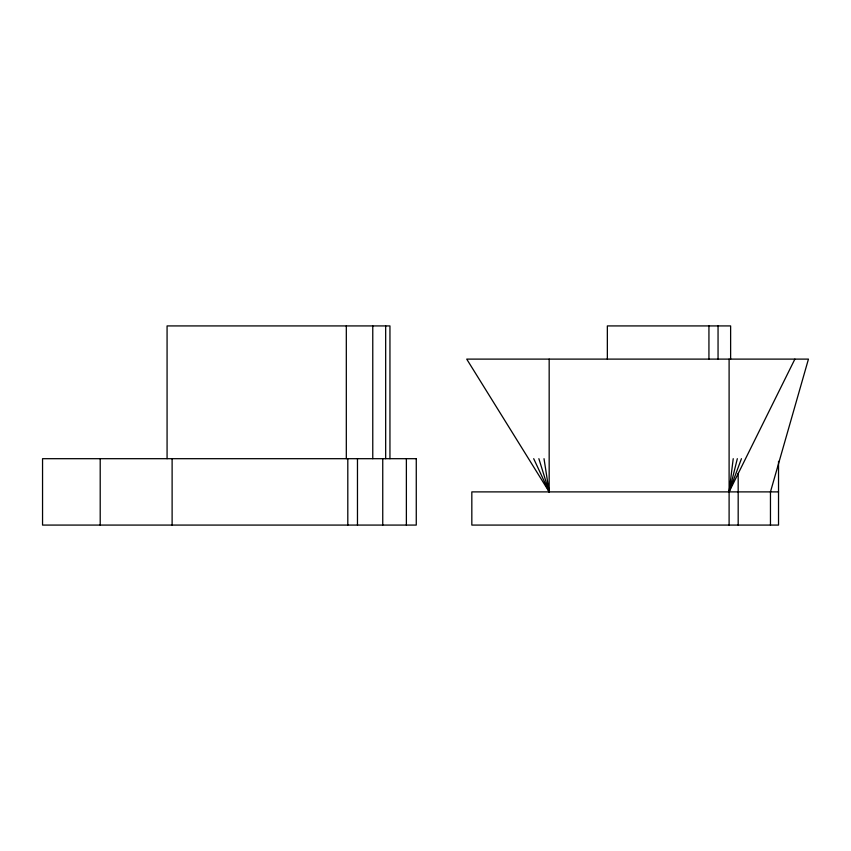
<?xml version="1.0" encoding="UTF-8"?>
<svg xmlns="http://www.w3.org/2000/svg" width="851" height="851" viewBox="0 0 851 851"><rect width="100%" height="100%" fill="white"/><g stroke="black" fill="none" stroke-linecap="round" stroke-linejoin="round"><path stroke-width="1.28" d="M733.222 458.689L729.105 491.889L794.887 359.111M737.328 458.689L729.105 491.889L741.444 458.689M778.527 491.889L471.826 491.889L471.826 525.078L778.527 525.078L778.527 461.348M549.172 359.111L549.172 491.889L466.71 359.111L808.45 359.111L770.463 491.889L770.463 525.078M533.705 458.689L549.172 491.889L544.012 458.689M538.864 458.689L549.172 491.889M738.179 473.294L738.179 525.078M730.626 359.111L730.626 325.922L607.348 325.922L607.348 359.111M729.105 359.111L729.105 525.078M718.053 325.922L718.053 359.111M708.936 325.922L708.936 359.111M406.374 458.689L406.374 525.078M389.949 458.689L389.949 325.922L167.073 325.922L167.073 458.689M385.673 325.922L385.673 458.689M382.748 458.689L382.748 525.078M372.77 325.922L372.77 458.689M357.473 458.689L357.473 525.078M347.804 458.689L347.804 525.078M346.314 325.922L346.314 458.689M172.115 458.689L172.115 525.078M100.205 458.689L100.205 525.078M416.267 458.689L42.55 458.689L42.55 525.078L416.267 525.078L416.267 458.689"/></g></svg>
